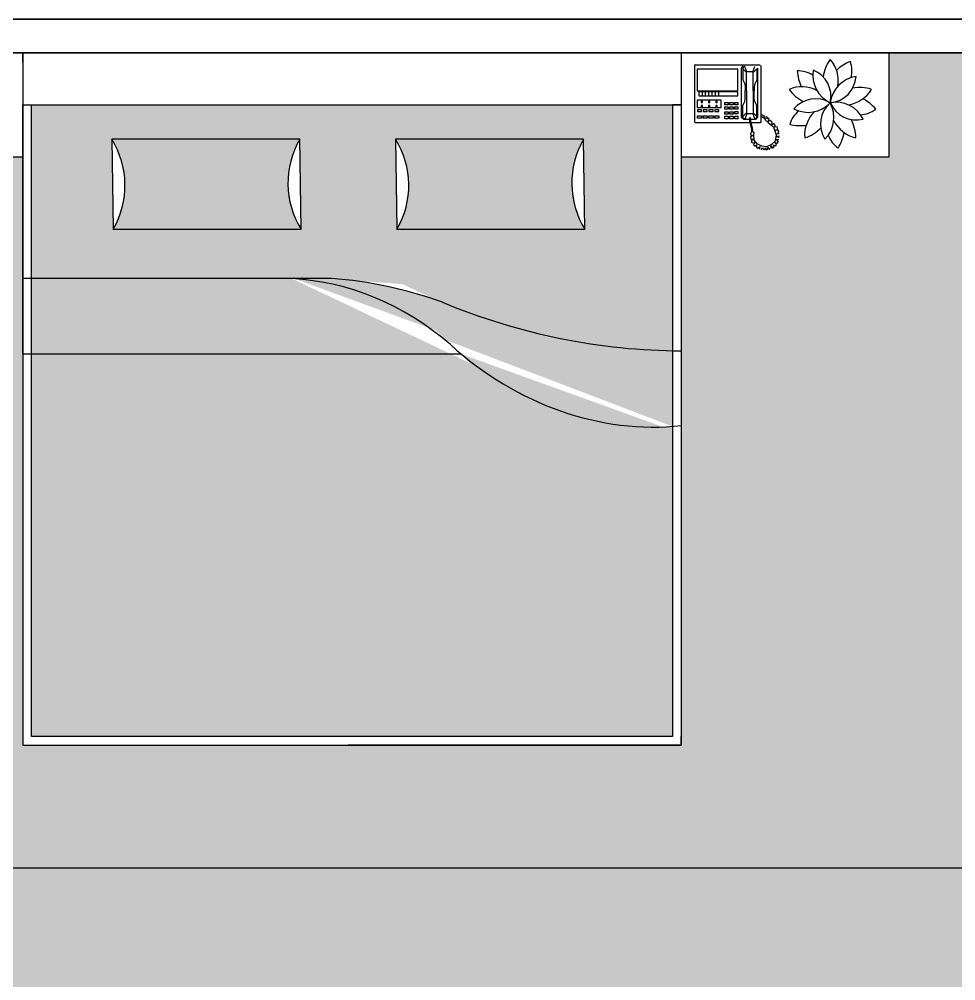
# Model space of a CAD drawing. Header units: millimetres. Extents: x 2258 to 5600, y 711 to 2563.
# Drawn here: x 4054.7 to 4162.7, y 1235.1 to 1346.1 of the extents above; entities that cross this region are included whole.
import ezdxf

# ---------------------------------------------------------------- set-up
doc = ezdxf.new("R2010")
doc.units = ezdxf.units.MM
for name, color, linetype, lineweight in [('HAT', 8, 'Continuous', 18), ('PQI-A-WALL', 30, 'Continuous', 50), ('WAL', 7, 'Continuous', 30)]:
    doc.layers.add(name, color=color, linetype=linetype, lineweight=lineweight)

msp = doc.modelspace()

# ---------------------------------------------------------------- hatches: boundary and pattern name
at = {"layer": 'HAT', "lineweight": 30, "true_color": 0x636466}
h = msp.add_hatch(color=251, dxfattribs=at)
h.dxf.hatch_style = 1
h.paths.add_polyline_path([(4202.997, 1342.212), (4164.363, 1342.212), (4155.043, 1342.212), (4155.043, 1330.212), (4131.043, 1330.212), (4131.043, 1301.412), (4131.043, 1262.292), (4092.643, 1262.292), (4055.083, 1262.292), (4055.083, 1330.212), (4031.083, 1330.212), (4031.083, 1300.806), (4031.08, 1248.127), (4178.995, 1248.127), (4178.995, 1283.972), (4202.997, 1283.972)])
h.paths.add_polyline_path([(4178.995, 1248.127), (4031.08, 1248.127), (4031.08, 1235.153), (4031.085, 1235.153), (4031.085, 1211.974), (4054.264, 1211.974), (4119.937, 1211.972), (4130.296, 1211.972), (4130.296, 1228.414), (4140.634, 1228.414), (4140.634, 1232.936, -0.4142136), (4141.045, 1233.347), (4150.499, 1233.347, -0.4142136), (4150.91, 1232.936), (4150.91, 1228.414), (4161.125, 1228.414), (4161.125, 1211.972), (4178.995, 1211.972)])
h.paths.add_polyline_path([(4041.578, 1218.601, -0.0925071), (4043.052, 1217.398, -0.147434), (4041.305, 1216.746, -0.0415583), (4041.613, 1216.245, -0.1092039), (4040.202, 1216.201, -0.1332645), (4040.742, 1214.084, -0.0957329), (4039.413, 1214.685, -0.0925071), (4038.724, 1212.911, -0.1474341), (4037.564, 1214.371, -0.0415583), (4037.182, 1213.924, -0.1092039), (4036.704, 1215.252, -0.1332644), (4034.858, 1214.084, -0.0957329), (4035.019, 1215.534, -0.0925071), (4033.119, 1215.641, -0.1474341), (4034.149, 1217.196, -0.0415583), (4033.606, 1217.42, -0.1092039), (4034.721, 1218.285, -0.1332644), (4033.04, 1219.68, -0.0957329), (4034.469, 1219.975, -0.0925071), (4033.983, 1221.815, -0.1474339), (4035.78, 1221.316, -0.0415583), (4035.826, 1221.902, -0.1092039), (4036.993, 1221.109, -0.1332644), (4037.8, 1223.139, -0.0957329), (4038.522, 1221.871, -0.0925071), (4040.122, 1222.901, -0.147434), (4040.203, 1221.038, -0.0415583), (4040.775, 1221.176, -0.1092039), (4040.381, 1219.821, -0.1332644), (4042.561, 1219.68, -0.0957329)], flags=16)
h.paths.add_polyline_path([(4478.761, 1276.791), (4478.761, 1314.351), (4546.681, 1314.351), (4546.681, 1338.351), (4517.275, 1338.351), (4451.622, 1338.354), (4451.622, 1338.349), (4428.443, 1338.349), (4428.443, 1315.17), (4428.441, 1249.497), (4428.441, 1239.138), (4444.883, 1239.138), (4444.883, 1228.8), (4449.405, 1228.8, -0.4142136), (4449.816, 1228.389), (4449.816, 1218.935, -0.4142136), (4449.405, 1218.524), (4444.883, 1218.524), (4444.883, 1208.309), (4428.441, 1208.309), (4428.441, 1195.472), (4558.681, 1195.472), (4558.681, 1205.071), (4558.681, 1214.391), (4546.681, 1214.391), (4546.681, 1238.391), (4517.881, 1238.391), (4478.761, 1238.391)])
h.paths.add_polyline_path([(4435.07, 1327.856, -0.0925071), (4433.867, 1326.382, -0.147434), (4433.215, 1328.129, -0.0415583), (4432.714, 1327.821, -0.1092039), (4432.67, 1329.232, -0.1332645), (4430.553, 1328.691, -0.0957329), (4431.154, 1330.021, -0.0925071), (4429.38, 1330.71, -0.1474341), (4430.84, 1331.87, -0.0415583), (4430.393, 1332.252, -0.1092039), (4431.72, 1332.729, -0.1332644), (4430.553, 1334.576, -0.0957329), (4432.003, 1334.415, -0.0925071), (4432.11, 1336.314, -0.1474341), (4433.664, 1335.284, -0.0415583), (4433.889, 1335.828, -0.1092039), (4434.754, 1334.713, -0.1332644), (4436.149, 1336.394, -0.0957329), (4436.444, 1334.965, -0.0925071), (4438.284, 1335.45, -0.1474339), (4437.785, 1333.654, -0.0415583), (4438.371, 1333.608, -0.1092039), (4437.578, 1332.441, -0.1332644), (4439.608, 1331.634, -0.0957329), (4438.34, 1330.911, -0.0925071), (4439.37, 1329.312, -0.147434), (4437.507, 1329.231, -0.0415583), (4437.644, 1328.659, -0.1092039), (4436.29, 1329.053, -0.1332644), (4436.149, 1326.873, -0.0957329)], flags=16)
h.paths.add_polyline_path([(4558.681, 1195.472), (4428.441, 1195.472), (4428.441, 1190.439), (4500.441, 1190.439), (4500.441, 1166.437), (4558.681, 1166.437)])
at = {"layer": 'HAT', "lineweight": 30, "true_color": 0xadddf7}
h = msp.add_hatch(color=141, dxfattribs=at)
h.dxf.hatch_style = 1
edge = h.paths.add_edge_path()
edge.add_line((4130.043, 1336.212), (4056.083, 1336.212))
edge.add_line((4056.083, 1336.212), (4056.083, 1316.134))
edge.add_line((4056.083, 1316.134), (4090.716, 1316.134))
edge.add_ellipse((4087.56, 1251.094), major_axis=(0, -65.149), ratio=0.84, start_angle=163.05711, end_angle=176.69354, ccw=False)
edge.add_ellipse((4131.299, 1408.137), major_axis=(0, -100.333), ratio=0.84, start_angle=-19.2534, end_angle=-0.85392)
edge.add_line((4130.043, 1307.814), (4130.043, 1336.212))
h.paths.add_polyline_path([(4087.046, 1332.226), (4087.204, 1321.828), (4065.514, 1321.828), (4065.356, 1332.226)], flags=16)
h.paths.add_polyline_path([(4098.106, 1332.226), (4119.797, 1332.226), (4119.955, 1321.828), (4098.264, 1321.828)], flags=16)
edge = h.paths.add_edge_path()
edge.add_line((4552.681, 1313.351), (4532.603, 1313.351))
edge.add_line((4532.603, 1313.351), (4532.603, 1278.717))
edge.add_ellipse((4467.563, 1281.874), major_axis=(-65.149, 0), ratio=0.84, start_angle=163.05711, end_angle=176.69354, ccw=False)
edge.add_ellipse((4624.605, 1238.135), major_axis=(-100.333, 0), ratio=0.84, start_angle=-19.2534, end_angle=-0.85392)
edge.add_line((4524.283, 1239.391), (4552.681, 1239.391))
edge.add_line((4552.681, 1239.391), (4552.681, 1313.351))
h.paths.add_polyline_path([(4548.695, 1271.328), (4548.695, 1249.637), (4538.297, 1249.479), (4538.297, 1271.17)], flags=16)
h.paths.add_polyline_path([(4538.297, 1282.229), (4538.297, 1303.92), (4548.695, 1304.078), (4548.695, 1282.388)], flags=16)
at = {"layer": 'HAT', "lineweight": 30, "true_color": 0x7aafdf}
h = msp.add_hatch(color=143, dxfattribs=at)
h.dxf.hatch_style = 1
edge = h.paths.add_edge_path(flags=0)
edge.add_line((4532.603, 1313.351), (4523.901, 1313.351))
edge.add_line((4523.901, 1313.351), (4523.901, 1263.76))
edge.add_ellipse((4554.629, 1244.454), major_axis=(-37.671, -12.298), ratio=0.8684506, start_angle=-56.62986, end_angle=-54.13017, ccw=False)
edge.add_ellipse((4492.656, 1284.774), major_axis=(-39.986, 0), ratio=0.84, start_angle=143.95969, end_angle=177.46022, ccw=False)
edge.add_line((4532.603, 1283.286), (4532.603, 1313.351))
edge = h.paths.add_edge_path()
edge.add_line((4523.901, 1313.351), (4479.761, 1313.351))
edge.add_line((4479.761, 1313.351), (4479.761, 1239.391))
edge.add_line((4479.761, 1239.391), (4524.283, 1239.391))
edge.add_ellipse((4624.605, 1238.135), major_axis=(-100.333, 0), ratio=0.84, start_angle=-19.2534, end_angle=-0.85392, ccw=False)
edge.add_ellipse((4467.563, 1281.874), major_axis=(-65.149, 0), ratio=0.84, start_angle=163.05711, end_angle=176.69354)
edge.add_line((4532.603, 1278.717), (4532.603, 1313.351))
edge.add_line((4532.603, 1313.351), (4523.901, 1313.351))
h.paths.add_polyline_path([(4548.695, 1271.328, -0.27732), (4538.297, 1271.17), (4538.297, 1249.479, -0.27732), (4548.695, 1249.637)])
h.paths.add_polyline_path([(4548.695, 1304.078, -0.27732), (4538.297, 1303.92), (4538.297, 1282.229, -0.27732), (4548.695, 1282.388)])
h.paths.add_polyline_path([(4087.046, 1332.226), (4065.356, 1332.226, -0.27732), (4065.514, 1321.828), (4087.204, 1321.828, -0.27732)])
h.paths.add_polyline_path([(4119.797, 1332.226), (4098.106, 1332.226, -0.27732), (4098.264, 1321.828), (4119.955, 1321.828, -0.27732)])
h = msp.add_hatch(color=143, dxfattribs=at)
h.dxf.hatch_style = 1
edge = h.paths.add_edge_path()
edge.add_line((4105.674, 1307.432), (4056.083, 1307.432))
edge.add_line((4056.083, 1307.432), (4056.083, 1263.292))
edge.add_line((4056.083, 1263.292), (4130.043, 1263.292))
edge.add_line((4130.043, 1263.292), (4130.043, 1299.08))
edge.add_ellipse((4124.979, 1338.16), major_axis=(12.298, -37.671), ratio=0.8684506, start_angle=-54.13017, end_angle=-12.27081, ccw=False)
edge = h.paths.add_edge_path()
edge.add_ellipse((4084.66, 1276.187), major_axis=(0, -39.986), ratio=0.84, start_angle=143.95969, end_angle=177.46022, ccw=False)
edge.add_line((4086.148, 1316.134), (4056.083, 1316.134))
edge.add_line((4056.083, 1316.134), (4056.083, 1307.432))
edge.add_line((4056.083, 1307.432), (4105.674, 1307.432))
edge.add_ellipse((4124.979, 1338.16), major_axis=(12.298, -37.671), ratio=0.8684506, start_angle=-56.62986, end_angle=-54.13017, ccw=False)
edge = h.paths.add_edge_path()
edge.add_ellipse((4131.299, 1408.137), major_axis=(0, -100.333), ratio=0.84, start_angle=-19.2534, end_angle=-0.85392, ccw=False)
edge.add_ellipse((4087.56, 1251.094), major_axis=(0, -65.149), ratio=0.84, start_angle=163.05711, end_angle=176.69354)
edge.add_line((4090.716, 1316.134), (4086.148, 1316.134))
edge.add_ellipse((4084.66, 1276.187), major_axis=(0, -39.986), ratio=0.84, start_angle=143.95969, end_angle=177.46022, ccw=False)
edge.add_ellipse((4124.979, 1338.16), major_axis=(12.298, -37.671), ratio=0.8684506, start_angle=-56.62986, end_angle=-54.13017)
edge.add_ellipse((4124.979, 1338.16), major_axis=(12.298, -37.671), ratio=0.8684506, start_angle=-54.13017, end_angle=-12.27081)
edge.add_line((4130.043, 1299.08), (4130.043, 1307.814))

# ---------------------------------------------------------------- linework, layer by layer
at = {"color": 24}
for p, q in [((4132.613, 1340.726), (4132.613, 1334.219)), ((4132.708, 1340.821), (4140.158, 1340.821)), ((4138.036, 1340.443), (4138.225, 1340.679)), ((4138.413, 1340.632), (4138.225, 1340.538)), ((4138.649, 1340.019), (4138.413, 1340.632)), ((4139.309, 1340.019), (4139.545, 1340.632)), ((4140.252, 1340.726), (4140.252, 1334.219)), ((4132.896, 1340.302), (4132.896, 1337.803)), ((4137.612, 1340.302), (4132.896, 1340.302)), ((4137.612, 1337.803), (4137.612, 1340.302)), ((4138.036, 1334.738), (4138.036, 1340.443)), ((4138.225, 1340.538), (4138.178, 1340.349)), ((4138.178, 1340.349), (4138.178, 1339.076)), ((4138.178, 1340.349), (4138.602, 1339.925)), ((4138.602, 1339.925), (4138.649, 1340.019)), ((4138.602, 1337.803), (4138.602, 1339.925)), ((4139.309, 1340.019), (4138.649, 1340.019)), ((4139.356, 1339.925), (4139.309, 1340.019)), ((4139.781, 1340.349), (4139.356, 1339.925)), ((4139.356, 1337.803), (4139.356, 1339.925)), ((4139.781, 1340.349), (4139.781, 1339.076)), ((4139.875, 1340.443), (4139.875, 1334.785)), ((4138.178, 1339.076), (4138.272, 1338.84)), ((4138.272, 1338.84), (4138.413, 1338.604)), ((4138.413, 1338.604), (4138.461, 1338.274)), ((4139.545, 1338.604), (4139.498, 1338.274)), ((4139.687, 1338.84), (4139.545, 1338.604)), ((4139.781, 1339.076), (4139.687, 1338.84)), ((4132.896, 1337.803), (4137.612, 1337.803)), ((4133.085, 1337.708), (4133.085, 1337.237)), ((4137.612, 1337.708), (4133.085, 1337.708)), ((4133.462, 1337.708), (4133.462, 1337.237)), ((4133.839, 1337.708), (4133.839, 1337.237)), ((4134.217, 1337.708), (4134.217, 1337.237)), ((4134.594, 1337.708), (4134.594, 1337.237)), ((4134.971, 1337.708), (4134.971, 1337.237)), ((4135.348, 1337.708), (4135.348, 1337.237)), ((4137.612, 1337.237), (4137.612, 1337.708)), ((4138.461, 1338.274), (4138.461, 1337.803)), ((4138.461, 1336.907), (4138.461, 1337.803)), ((4138.602, 1337.803), (4138.602, 1335.256)), ((4139.356, 1337.803), (4139.356, 1335.256)), ((4139.498, 1338.274), (4139.498, 1337.803)), ((4139.498, 1336.907), (4139.498, 1337.803)), ((4132.896, 1336.718), (4132.896, 1335.869)), ((4135.678, 1336.718), (4132.896, 1336.718)), ((4133.085, 1337.237), (4137.612, 1337.237)), ((4133.368, 1336.624), (4133.368, 1336.482)), ((4133.509, 1336.624), (4133.368, 1336.624)), ((4133.368, 1336.482), (4133.509, 1336.482)), ((4133.509, 1336.482), (4133.509, 1336.624)), ((4134.358, 1336.624), (4134.217, 1336.624)), ((4134.217, 1336.624), (4134.217, 1336.482)), ((4134.217, 1336.482), (4134.358, 1336.482)), ((4134.358, 1336.482), (4134.358, 1336.624)), ((4135.207, 1336.624), (4135.065, 1336.624)), ((4135.065, 1336.624), (4135.065, 1336.482)), ((4135.065, 1336.482), (4135.207, 1336.482)), ((4135.207, 1336.482), (4135.207, 1336.624)), ((4135.678, 1335.869), (4135.678, 1336.718)), ((4136.103, 1336.2), (4136.103, 1336.482)), ((4136.103, 1336.482), (4136.48, 1336.482)), ((4136.48, 1336.2), (4136.103, 1336.2)), ((4136.48, 1336.482), (4136.48, 1336.2)), ((4136.669, 1336.482), (4137.046, 1336.482)), ((4136.669, 1336.2), (4136.669, 1336.482)), ((4137.046, 1336.2), (4136.669, 1336.2)), ((4137.046, 1336.482), (4137.046, 1336.2)), ((4137.234, 1336.2), (4137.234, 1336.482)), ((4137.234, 1336.482), (4137.612, 1336.482)), ((4137.612, 1336.2), (4137.234, 1336.2)), ((4137.612, 1336.482), (4137.612, 1336.2)), ((4138.178, 1336.105), (4138.272, 1336.341)), ((4138.272, 1336.341), (4138.413, 1336.577)), ((4138.413, 1336.577), (4138.461, 1336.907)), ((4139.545, 1336.577), (4139.498, 1336.907)), ((4139.687, 1336.341), (4139.545, 1336.577)), ((4139.781, 1336.105), (4139.687, 1336.341)), ((4132.896, 1335.869), (4135.678, 1335.869)), ((4132.943, 1335.634), (4132.943, 1335.445)), ((4133.415, 1335.634), (4132.943, 1335.634)), ((4132.943, 1335.445), (4133.415, 1335.445)), ((4133.368, 1336.105), (4133.368, 1335.964)), ((4133.509, 1336.105), (4133.368, 1336.105)), ((4133.368, 1335.964), (4133.509, 1335.964)), ((4133.415, 1335.445), (4133.415, 1335.634)), ((4133.509, 1335.964), (4133.509, 1336.105)), ((4133.604, 1335.634), (4133.604, 1335.445)), ((4134.075, 1335.634), (4133.604, 1335.634)), ((4133.604, 1335.445), (4134.075, 1335.445)), ((4134.075, 1335.445), (4134.075, 1335.634)), ((4134.358, 1336.105), (4134.217, 1336.105)), ((4134.217, 1336.105), (4134.217, 1335.964)), ((4134.217, 1335.964), (4134.358, 1335.964)), ((4134.264, 1335.634), (4134.264, 1335.445)), ((4134.735, 1335.634), (4134.264, 1335.634)), ((4134.264, 1335.445), (4134.735, 1335.445)), ((4134.358, 1335.964), (4134.358, 1336.105)), ((4134.735, 1335.445), (4134.735, 1335.634)), ((4135.395, 1335.634), (4134.924, 1335.634)), ((4134.924, 1335.634), (4134.924, 1335.445)), ((4134.924, 1335.445), (4135.395, 1335.445)), ((4135.207, 1336.105), (4135.065, 1336.105)), ((4135.065, 1336.105), (4135.065, 1335.964)), ((4135.065, 1335.964), (4135.207, 1335.964)), ((4135.207, 1335.964), (4135.207, 1336.105)), ((4135.395, 1335.445), (4135.395, 1335.634)), ((4136.103, 1335.681), (4136.103, 1335.964)), ((4136.103, 1335.964), (4136.48, 1335.964)), ((4136.48, 1335.681), (4136.103, 1335.681)), ((4136.103, 1335.115), (4136.103, 1335.398)), ((4136.103, 1335.398), (4136.48, 1335.398)), ((4136.48, 1335.115), (4136.103, 1335.115)), ((4136.48, 1335.964), (4136.48, 1335.681)), ((4136.48, 1335.398), (4136.48, 1335.115)), ((4136.669, 1335.681), (4136.669, 1335.964)), ((4136.669, 1335.964), (4137.046, 1335.964)), ((4137.046, 1335.681), (4136.669, 1335.681)), ((4136.669, 1335.398), (4137.046, 1335.398)), ((4136.669, 1335.115), (4136.669, 1335.398)), ((4137.046, 1335.115), (4136.669, 1335.115)), ((4137.046, 1335.964), (4137.046, 1335.681)), ((4137.046, 1335.398), (4137.046, 1335.115)), ((4137.234, 1335.681), (4137.234, 1335.964)), ((4137.234, 1335.964), (4137.612, 1335.964)), ((4137.612, 1335.681), (4137.234, 1335.681)), ((4137.234, 1335.445), (4137.612, 1335.445)), ((4137.234, 1335.162), (4137.234, 1335.445)), ((4137.612, 1335.162), (4137.234, 1335.162)), ((4137.612, 1335.964), (4137.612, 1335.681)), ((4137.612, 1335.445), (4137.612, 1335.162)), ((4138.178, 1334.832), (4138.178, 1336.105)), ((4138.178, 1334.832), (4138.602, 1335.256)), ((4138.649, 1335.162), (4138.413, 1334.549)), ((4138.602, 1335.256), (4138.649, 1335.162)), ((4139.309, 1335.162), (4138.649, 1335.162)), ((4139.356, 1335.256), (4139.309, 1335.162)), ((4139.309, 1335.162), (4139.545, 1334.549)), ((4139.781, 1334.832), (4139.356, 1335.256)), ((4139.781, 1334.832), (4139.781, 1336.105)), ((4140.535, 1334.963), (4140.252, 1335.068)), ((4132.613, 1334.219), (4132.708, 1334.125)), ((4138.977, 1334.125), (4132.708, 1334.125)), ((4132.943, 1334.926), (4133.415, 1334.926)), ((4132.943, 1334.643), (4132.943, 1334.926)), ((4133.415, 1334.643), (4132.943, 1334.643)), ((4133.415, 1334.926), (4133.415, 1334.643)), ((4133.604, 1334.643), (4133.604, 1334.926)), ((4133.604, 1334.926), (4134.075, 1334.926)), ((4134.075, 1334.643), (4133.604, 1334.643)), ((4134.075, 1334.926), (4134.075, 1334.643)), ((4134.264, 1334.926), (4134.735, 1334.926)), ((4134.264, 1334.643), (4134.264, 1334.926)), ((4134.735, 1334.643), (4134.264, 1334.643)), ((4134.735, 1334.926), (4134.735, 1334.643)), ((4134.924, 1334.643), (4134.924, 1334.926)), ((4134.924, 1334.926), (4135.395, 1334.926)), ((4135.395, 1334.643), (4134.924, 1334.643)), ((4135.395, 1334.926), (4135.395, 1334.643)), ((4136.103, 1334.596), (4136.103, 1334.879)), ((4136.103, 1334.879), (4136.48, 1334.879)), ((4136.48, 1334.596), (4136.103, 1334.596)), ((4136.48, 1334.879), (4136.48, 1334.596)), ((4136.669, 1334.596), (4136.669, 1334.879)), ((4136.669, 1334.879), (4137.046, 1334.879)), ((4137.046, 1334.596), (4136.669, 1334.596)), ((4137.046, 1334.879), (4137.046, 1334.596)), ((4137.234, 1334.879), (4137.612, 1334.879)), ((4137.234, 1334.596), (4137.234, 1334.879)), ((4137.612, 1334.596), (4137.234, 1334.596)), ((4137.612, 1334.879), (4137.612, 1334.596)), ((4138.272, 1334.502), (4138.036, 1334.738)), ((4138.225, 1334.643), (4138.178, 1334.832)), ((4138.413, 1334.549), (4138.225, 1334.643)), ((4138.935, 1334.502), (4138.272, 1334.502)), ((4138.413, 1334.549), (4138.934, 1334.549)), ((4139.074, 1334.691), (4138.932, 1334.691)), ((4138.932, 1334.691), (4138.939, 1334.284)), ((4138.939, 1334.284), (4139.053, 1333.806)), ((4139.101, 1334.313), (4139.074, 1334.691)), ((4139.084, 1334.549), (4139.545, 1334.549)), ((4139.639, 1334.502), (4139.087, 1334.502)), ((4139.168, 1334.007), (4139.101, 1334.313)), ((4140.158, 1334.125), (4139.142, 1334.125)), ((4139.282, 1333.558), (4139.168, 1334.007)), ((4139.545, 1334.549), (4139.734, 1334.643)), ((4139.875, 1334.785), (4139.639, 1334.502)), ((4139.734, 1334.643), (4139.781, 1334.832)), ((4140.252, 1334.219), (4140.158, 1334.125)), ((4140.252, 1334.879), (4140.461, 1334.821)), ((4140.461, 1334.821), (4140.652, 1334.672)), ((4140.668, 1334.83), (4140.535, 1334.963)), ((4140.652, 1334.672), (4140.702, 1334.605)), ((4140.768, 1334.738), (4140.668, 1334.83)), ((4140.702, 1334.605), (4140.801, 1334.613)), ((4140.801, 1334.613), (4140.702, 1334.514)), ((4140.702, 1334.514), (4141.084, 1334.173)), ((4140.942, 1334.805), (4140.768, 1334.738)), ((4141.025, 1334.722), (4140.942, 1334.805)), ((4140.959, 1334.58), (4141.025, 1334.722)), ((4141.075, 1334.672), (4140.959, 1334.58)), ((4141.2, 1334.539), (4141.075, 1334.672)), ((4141.084, 1334.173), (4141.707, 1333.641)), ((4141.1, 1334.264), (4141.2, 1334.539)), ((4141.358, 1334.397), (4141.1, 1334.264)), ((4141.574, 1334.19), (4141.358, 1334.397)), ((4141.524, 1333.89), (4141.574, 1334.19)), ((4141.74, 1334.023), (4141.524, 1333.89)), ((4141.923, 1333.832), (4141.74, 1334.023)), ((4139.053, 1333.806), (4139.168, 1333.358)), ((4139.082, 1332.947), (4139.063, 1332.718)), ((4139.187, 1333.052), (4139.082, 1332.947)), ((4139.168, 1333.358), (4139.158, 1333.109)), ((4139.158, 1333.109), (4139.187, 1333.052)), ((4139.311, 1333.329), (4139.282, 1333.558)), ((4139.301, 1333.081), (4139.311, 1333.329)), ((4139.473, 1332.957), (4139.301, 1333.081)), ((4139.435, 1332.737), (4139.473, 1332.957)), ((4141.716, 1333.625), (4142.031, 1332.727)), ((4141.848, 1333.624), (4141.923, 1333.832)), ((4142.136, 1333.654), (4141.849, 1333.625)), ((4141.945, 1333.262), (4142.221, 1333.367)), ((4142.25, 1333.272), (4141.945, 1333.262)), ((4142.116, 1332.861), (4142.317, 1333.052)), ((4142.374, 1332.861), (4142.116, 1332.861)), ((4142.221, 1333.367), (4142.136, 1333.654)), ((4142.317, 1333.052), (4142.25, 1333.272)), ((4139.063, 1332.718), (4139.339, 1332.67)), ((4139.339, 1332.67), (4139.072, 1332.508)), ((4139.072, 1332.508), (4139.091, 1332.25)), ((4139.091, 1332.25), (4139.397, 1332.221)), ((4139.397, 1332.221), (4139.13, 1332.011)), ((4139.13, 1332.011), (4139.254, 1331.792)), ((4139.254, 1331.792), (4139.54, 1331.849)), ((4139.54, 1331.849), (4139.406, 1331.582)), ((4139.483, 1332.135), (4139.435, 1332.737)), ((4139.845, 1331.677), (4139.483, 1332.135)), ((4141.897, 1332.011), (4141.477, 1331.601)), ((4142.031, 1332.727), (4141.897, 1332.011)), ((4141.916, 1331.849), (4142.193, 1331.763)), ((4142.05, 1331.591), (4141.916, 1331.849)), ((4142.269, 1331.954), (4142.04, 1332.212)), ((4142.04, 1332.212), (4142.336, 1332.202)), ((4142.126, 1332.536), (4142.422, 1332.622)), ((4142.374, 1332.393), (4142.126, 1332.536)), ((4142.193, 1331.763), (4142.269, 1331.954)), ((4139.406, 1331.582), (4139.549, 1331.41)), ((4139.549, 1331.41), (4139.769, 1331.572)), ((4139.769, 1331.572), (4139.731, 1331.314)), ((4139.731, 1331.314), (4139.912, 1331.2)), ((4140.351, 1331.41), (4139.845, 1331.677)), ((4139.912, 1331.2), (4140.141, 1331.391)), ((4140.141, 1331.391), (4140.112, 1331.075)), ((4140.313, 1331.018), (4140.437, 1331.276)), ((4140.924, 1331.362), (4140.351, 1331.41)), ((4140.437, 1331.276), (4140.551, 1331.018)), ((4140.714, 1330.999), (4140.78, 1331.276)), ((4140.78, 1331.276), (4140.885, 1330.97)), ((4141.477, 1331.601), (4140.924, 1331.362)), ((4141.067, 1331.018), (4141.076, 1331.276)), ((4141.076, 1331.276), (4141.296, 1331.085)), ((4141.448, 1331.161), (4141.42, 1331.448)), ((4141.42, 1331.448), (4141.62, 1331.2)), ((4141.62, 1331.2), (4141.773, 1331.333)), ((4141.773, 1331.333), (4141.658, 1331.591)), ((4141.658, 1331.591), (4141.926, 1331.476)), ((4141.926, 1331.476), (4142.05, 1331.591))]:
    msp.add_line(p, q, dxfattribs=at)
at = {"layer": 'HAT', "color": 24, "lineweight": 30}
for p, q in [((4055.083, 1342.212), (4031.083, 1342.212)), ((4131.043, 1342.212), (4055.083, 1342.212)), ((4055.083, 1342.212), (4055.083, 1262.292)), ((4055.083, 1341.124), (4055.083, 1342.212)), ((4055.083, 1342.212), (4055.083, 1342.212)), ((4131.043, 1342.212), (4131.043, 1262.292)), ((4131.043, 1342.212), (4131.043, 1301.412)), ((4131.043, 1342.212), (4131.043, 1330.212)), ((4155.043, 1342.212), (4131.043, 1342.212)), ((4155.043, 1330.212), (4155.043, 1342.212)), ((4132.708, 1340.821), (4132.613, 1340.726)), ((4055.083, 1336.212), (4131.043, 1336.212)), ((4055.083, 1307.432), (4055.083, 1336.212)), ((4056.083, 1263.292), (4056.083, 1336.212)), ((4131.043, 1336.212), (4130.043, 1336.212)), ((4130.043, 1336.212), (4130.043, 1263.292)), ((4031.083, 1330.212), (4055.083, 1330.212)), ((4055.083, 1330.212), (4055.083, 1330.212)), ((4131.043, 1330.212), (4155.043, 1330.212)), ((4131.043, 1301.412), (4131.043, 1301.412)), ((4130.043, 1263.292), (4056.083, 1263.292)), ((4131.043, 1262.292), (4131.043, 1263.292)), ((4055.083, 1262.292), (4131.043, 1262.292)), ((4055.083, 1262.292), (4056.083, 1262.292)), ((4131.043, 1262.292), (4092.643, 1262.292))]:
    msp.add_line(p, q, dxfattribs=at)
at = {"layer": 'HAT', "color": 18, "lineweight": 30, "true_color": 0x000000}
msp.add_line((3970.426, 1248.127), (4231.967, 1248.127), dxfattribs=at)
at = {"layer": 'PQI-A-WALL', "color": 0, "lineweight": 35, "ltscale": 1000}
msp.add_lwpolyline([(4031.083, 1342.212), (4164.363, 1342.212), (4164.363, 1346.075), (4023.357, 1346.075), (4023.357, 1300.806), (4031.083, 1300.806), (4031.083, 1342.212)], dxfattribs=at)
at = {"layer": 'WAL', "color": 24, "lineweight": 30}
for p, q in [((4087.046, 1332.226), (4065.356, 1332.226)), ((4065.356, 1332.226), (4065.514, 1321.828)), ((4087.204, 1321.828), (4087.046, 1332.226)), ((4119.797, 1332.226), (4098.106, 1332.226)), ((4098.106, 1332.226), (4098.264, 1321.828)), ((4119.955, 1321.828), (4119.797, 1332.226)), ((4065.514, 1321.828), (4087.204, 1321.828)), ((4098.264, 1321.828), (4119.955, 1321.828)), ((4090.716, 1316.134), (4055.083, 1316.134)), ((4105.674, 1307.432), (4055.083, 1307.432))]:
    msp.add_line(p, q, dxfattribs=at)
at = {"layer": 'WAL', "color": 116, "lineweight": 30, "true_color": 0x136734}
for centre, radius, start, end in [((4151.598, 1338.938), 4.171, 143.1301, 173.49315), ((4145.341, 1338.938), 3.846, 351.1324, 40.6013), ((4152.543, 1336.402), 5.186, 112.21052, 133.35141), ((4147.533, 1340.138), 3.231, 345.50863, 19.24757), ((4144.515, 1336.887), 3.231, 57.50863, 91.24757), ((4149.616, 1340.498), 5.186, 184.21051, 205.35141), ((4149.787, 1339.636), 3.546, 170.77608, 244.51587), ((4145.076, 1337.168), 3.269, 347.04468, 68.24727), ((4151.777, 1335.974), 3.546, 98.77608, 172.51587), ((4147.974, 1339.692), 3.269, 275.04468, 356.24727), ((4144.979, 1334.432), 3.846, 63.1324, 112.6013), ((4146.912, 1340.382), 4.171, 215.1301, 245.49315), ((4149.739, 1339.986), 3.846, 279.1324, 328.6013), ((4151.673, 1334.035), 4.171, 71.1301, 101.49315), ((4146.58, 1333.632), 3.269, 59.04468, 140.24727), ((4145.689, 1338.875), 3.546, 242.77608, 316.51587), ((4150.408, 1333.97), 3.269, 131.04468, 212.24727), ((4145.146, 1334.743), 3.546, 314.77608, 28.51587), ((4148.908, 1332.949), 3.546, 26.77608, 100.51587), ((4151.269, 1337.715), 3.269, 203.04468, 284.24727), ((4149.553, 1332.352), 5.186, 40.21051, 61.35141), ((4146.674, 1333.012), 3.231, 129.50863, 163.24757), ((4149.152, 1332.694), 3.846, 135.1324, 184.6013), ((4151.557, 1338.272), 3.231, 273.50863, 307.24757), ((4144.817, 1338.979), 5.186, 256.21052, 277.35141), ((4152.095, 1336.127), 3.846, 207.1324, 256.6013), ((4147.033, 1332.449), 4.171, 359.1301, 29.49315), ((4144.09, 1336.372), 4.171, 287.1301, 317.49315), ((4144.777, 1333.945), 5.186, 328.21052, 349.35141), ((4151.027, 1333.868), 3.231, 201.50863, 235.24757)]:
    msp.add_arc(centre, radius, start, end, dxfattribs=at)
at = {"layer": 'WAL', "color": 24, "lineweight": 30}
for centre, start, end in [((4056.782, 1326.895), 329.87223, 31.87128), ((4095.778, 1327.159), 149.87223, 211.87128), ((4089.533, 1326.895), 329.87223, 31.87128), ((4128.528, 1327.159), 149.87223, 211.87128)]:
    msp.add_arc(centre, 10.095, start, end, dxfattribs=at)
for centre, major_axis, ratio, start_param, end_param in [((4084.66, 1276.187), (0, -39.986), 0.84, 2.5125706, 3.0972651), ((4087.56, 1251.094), (0, -65.149), 0.84, 2.8458835, 3.0838841), ((4131.299, 1408.137), (0, -100.333), 0.84, -0.3360353, -0.0023489), ((4124.979, 1338.16), (12.298, -37.671), 0.8684506, -0.9883775, -0.1834962)]:
    msp.add_ellipse(centre, major_axis=major_axis, ratio=ratio, start_param=start_param, end_param=end_param, dxfattribs=at)

doc.saveas('drawing.dxf')
